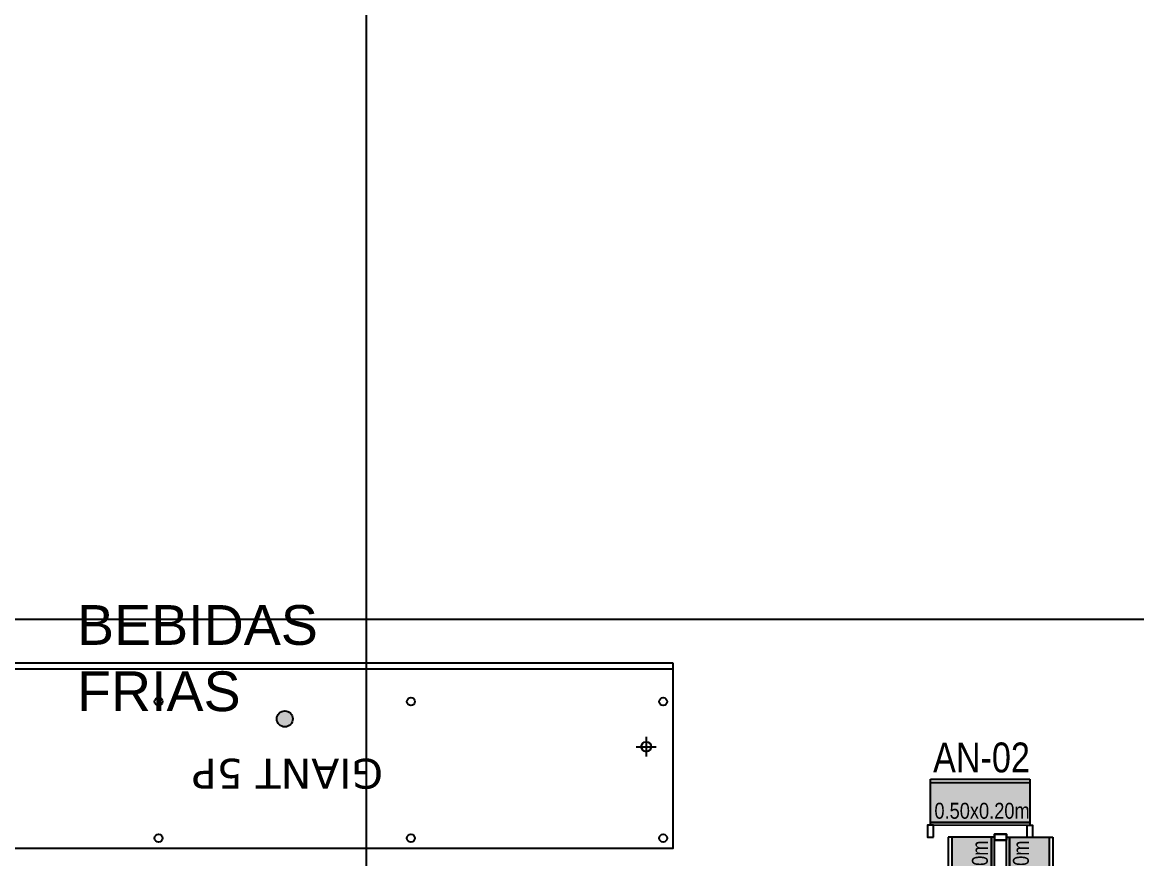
# Model space of a CAD drawing. Header units: millimetres. Extents: x 2698011 to 2856548, y 1019778 to 1210064.
# Drawn here: x 2776678 to 2782281, y 1124694 to 1128901 of the extents above; entities that cross this region are included whole.
import ezdxf
from ezdxf.enums import TextEntityAlignment as Align

# ---------------------------------------------------------------- set-up
doc = ezdxf.new("R2010")
doc.units = ezdxf.units.MM
for name, pattern in [('CONTINUA', [0]), ('DASHED', [19.05, 12.7, -6.35]), ('HIDDEN', [0.375, 0.25, -0.125])]:
    doc.linetypes.add(name, pattern=pattern)
doc.layers.add('_ textos', color=9, linetype='Continuous', lineweight=5)
for name, color, linetype in [('Bloques borde', 9, 'Continuous'), ('DESAGUES', 9, 'CONTINUA'), ('EXTERIOR', 9, 'Continuous'), ('PLANTA GRIS', 9, 'Continuous'), ('PROYECCIONES', 9, 'DASHED'), ('REFERENCIAS', 9, 'DASHED'), ('TEXTO', 9, 'Continuous'), ('Y - PERFILES', 9, 'Continuous'), ('Y_ Perfiles planta', 9, 'Continuous')]:
    doc.layers.add(name, color=color, linetype=linetype)
doc.styles.add('arial', font='arial.ttf')
doc.styles.add('ARIAL NARROW', font='ARIALN.TTF')
doc.styles.get("Standard").update_dxf_attribs({"font": 'arial.ttf'})

# ---------------------------------------------------------------- blocks, each defined once
blk = doc.blocks.new('500x200')
at = {"layer": 'Y - PERFILES'}
blk.add_hatch(color=0, dxfattribs=at).paths.add_polyline_path([(53.8674, -9.1479), (53.8674, -8.9479), (53.3674, -8.9479), (53.3674, -9.1479)])
at = {"layer": 'Bloques borde'}
for p, q in [((53.3674, -9.1479), (53.3674, -8.9297)), ((53.3674, -8.9297), (53.8674, -8.9297)), ((53.3674, -8.9479), (53.8674, -8.9479)), ((53.8674, -8.9297), (53.8674, -9.1479)), ((53.8674, -9.1479), (53.3674, -9.1479))]:
    blk.add_line(p, q, dxfattribs=at)
for points in [[(53.3824, -9.2227), (53.3824, -9.1627), (53.3524, -9.1627), (53.3524, -9.2227)], [(53.8674, -9.1479), (53.8674, -9.1627), (53.3674, -9.1627), (53.3674, -9.1479)], [(53.8824, -9.2227), (53.8824, -9.1627), (53.8524, -9.1627), (53.8524, -9.2227)]]:
    blk.add_lwpolyline(points, close=True, dxfattribs=at)
at = {"layer": '_ textos', "color": 0, "style": 'ARIAL NARROW'}
blk.add_attdef('0.50X0.20M', text='', height=0.08, dxfattribs=at).set_placement((53.866, -9.0895), align=Align.MIDDLE_RIGHT)
at = {"layer": 'Y - PERFILES', "color": 0, "style": 'ARIAL NARROW'}
blk.add_attdef('S-01', (53.3804, -8.8963), '', height=0.15, dxfattribs=at)
blk = doc.blocks.new('MM700x200-60 m')
blk.add_hatch(color=256).paths.add_polyline_path([(715, 274.8), (15, 274.8), (15, 74.8), (715, 74.8)])
at = {"layer": 'Bloques borde'}
for p, q in [((15, 293), (15, 74.8)), ((715, 293), (15, 293)), ((715, 74.8), (715, 293)), ((715, 274.8), (15, 274.8)), ((15, 74.8), (715, 74.8))]:
    blk.add_line(p, q, dxfattribs=at)
for points in [[(0, 0), (0, 60), (30, 60), (30, 0)], [(15, 74.8), (15, 60), (715, 60), (715, 74.8)], [(700, 0), (700, 60), (730, 60), (730, 0)]]:
    blk.add_lwpolyline(points, close=True, dxfattribs=at)
at = {"layer": '_ textos', "style": 'ARIAL NARROW'}
blk.add_attdef('S-01', text='', height=150, dxfattribs=at).set_placement((230.3, 387.4), align=Align.MIDDLE_CENTER)
blk.add_attdef('0.70X0.20M', text='', height=80, dxfattribs=at).set_placement((698.5, 133.6), align=Align.MIDDLE_RIGHT)
blk = doc.blocks.new('giant 5p')
at = {"layer": 'DESAGUES'}
blk.add_hatch(color=256, dxfattribs=at).paths.add_polyline_path([(40, 0, 1), (-40, 0, 1)])
for p, q in [((-1817.5, 90), (-1817.5, 190)), ((1817.5, 90), (1817.5, 190)), ((-1767.5, 140), (-1867.5, 140)), ((1867.5, 140), (1767.5, 140)), ((-1952.5, -250), (1952.5, -250))]:
    blk.add_line(p, q)
for centre, radius in [((-1902.5, 600), 20), ((-634.2, 600), 20), ((634.2, 600), 20), ((1902.5, 600), 20), ((-1817.5, 140), 25), ((1817.5, 140), 25), ((-1902.5, -87), 20), ((-634.2, -87), 20), ((634.2, -87), 20), ((1902.5, -87), 20)]:
    blk.add_circle(centre, radius)
blk.add_circle((0, 0), 40, dxfattribs=at)
at = {"layer": 'EXTERIOR'}
blk.add_lwpolyline([(-1952.5, -280), (1952.5, -280), (1952.5, 650), (-1952.5, 650), (-1952.5, -280)], dxfattribs=at)
at = {"insert": (-494.1, 350.9), "char_height": 150, "width": 1453.864, "attachment_point": 1}
blk.add_mtext('{\\fVerdana|b0|i0|c0|p34;GIANT 5P}', dxfattribs=at)

msp = doc.modelspace()

# ---------------------------------------------------------------- linework, layer by layer
at = {"layer": 'PROYECCIONES', "linetype": 'HIDDEN'}
msp.add_line((2778406.417, 1157710.661), (2778406.417, 1118043.759), dxfattribs=at)
at = {"layer": 'REFERENCIAS', "linetype": 'HIDDEN'}
msp.add_line((2809563.82, 1125898.042), (2767141.621, 1125898.042), dxfattribs=at)

# ---------------------------------------------------------------- block references
at = {"layer": 'PLANTA GRIS', "rotation": 180}
msp.add_blockref('giant 5p', (2777997.369, 1125397.373, -0.001), dxfattribs=at)
at = {"layer": 'Y_ Perfiles planta'}
ref = msp.add_blockref('500x200', (2727877.012, 1134026.8, 1334.864), dxfattribs=dict(at, xscale=1000, yscale=1000, zscale=1000, rotation=359.9977225467084))
ref.add_attrib('S-01', 'AN-02', (2781257.053, 1125128.417, 1334.864), dxfattribs={"layer": 'Y - PERFILES', "height": 150, "rotation": 359.997723, "style": 'ARIAL NARROW'})
ref.add_attrib('0.50X0.20M', '0.50x0.20m', dxfattribs={"layer": 'Y - PERFILES', "color": 7, "height": 80, "rotation": 359.997723, "style": 'ARIAL NARROW'}).set_placement((2781742.695, 1124935.191, 1334.864), align=Align.MIDDLE_RIGHT)
at = {"layer": 'Y_ Perfiles planta', "rotation": 89.99772254670827}
msp.add_blockref('MM700x200-60 m', (2781626.054, 1124086.919, 1334.864), dxfattribs=at).add_auto_attribs({'S-01': 'AN-01', '0.70X0.20M': '0.70x0.20m'})
at = {"layer": 'Y_ Perfiles planta'}
ref = msp.add_blockref('MM700x200-60 m', (2781566.054, 1124086.922, 1334.864), dxfattribs=dict(at, xscale=-1, rotation=269.9977225467082))
ref.add_attrib('S-01', 'AN-01', dxfattribs={"layer": '_ textos', "height": 150, "rotation": 89.997723, "style": 'ARIAL NARROW'}).set_placement((2781954.089, 1124317.22, 1334.864), align=Align.MIDDLE_CENTER)
ref.add_attrib('0.70X0.20M', '0.70x0.20m', dxfattribs={"layer": '_ textos', "height": 80, "rotation": 89.997723, "style": 'ARIAL NARROW'}).set_placement((2781698.639, 1124785.385, 1334.864), align=Align.MIDDLE_RIGHT)

# ---------------------------------------------------------------- texts
at = {"layer": 'TEXTO', "insert": (2776952.712, 1125969.793, -0.001), "char_height": 200, "attachment_point": 1, "rotation": 359.999991, "style": 'arial'}
msp.add_mtext_dynamic_manual_height_columns('BEBIDAS FRIAS', width=2.57739, gutter_width=12.5, heights=[0], dxfattribs=at)

doc.saveas('drawing.dxf')
